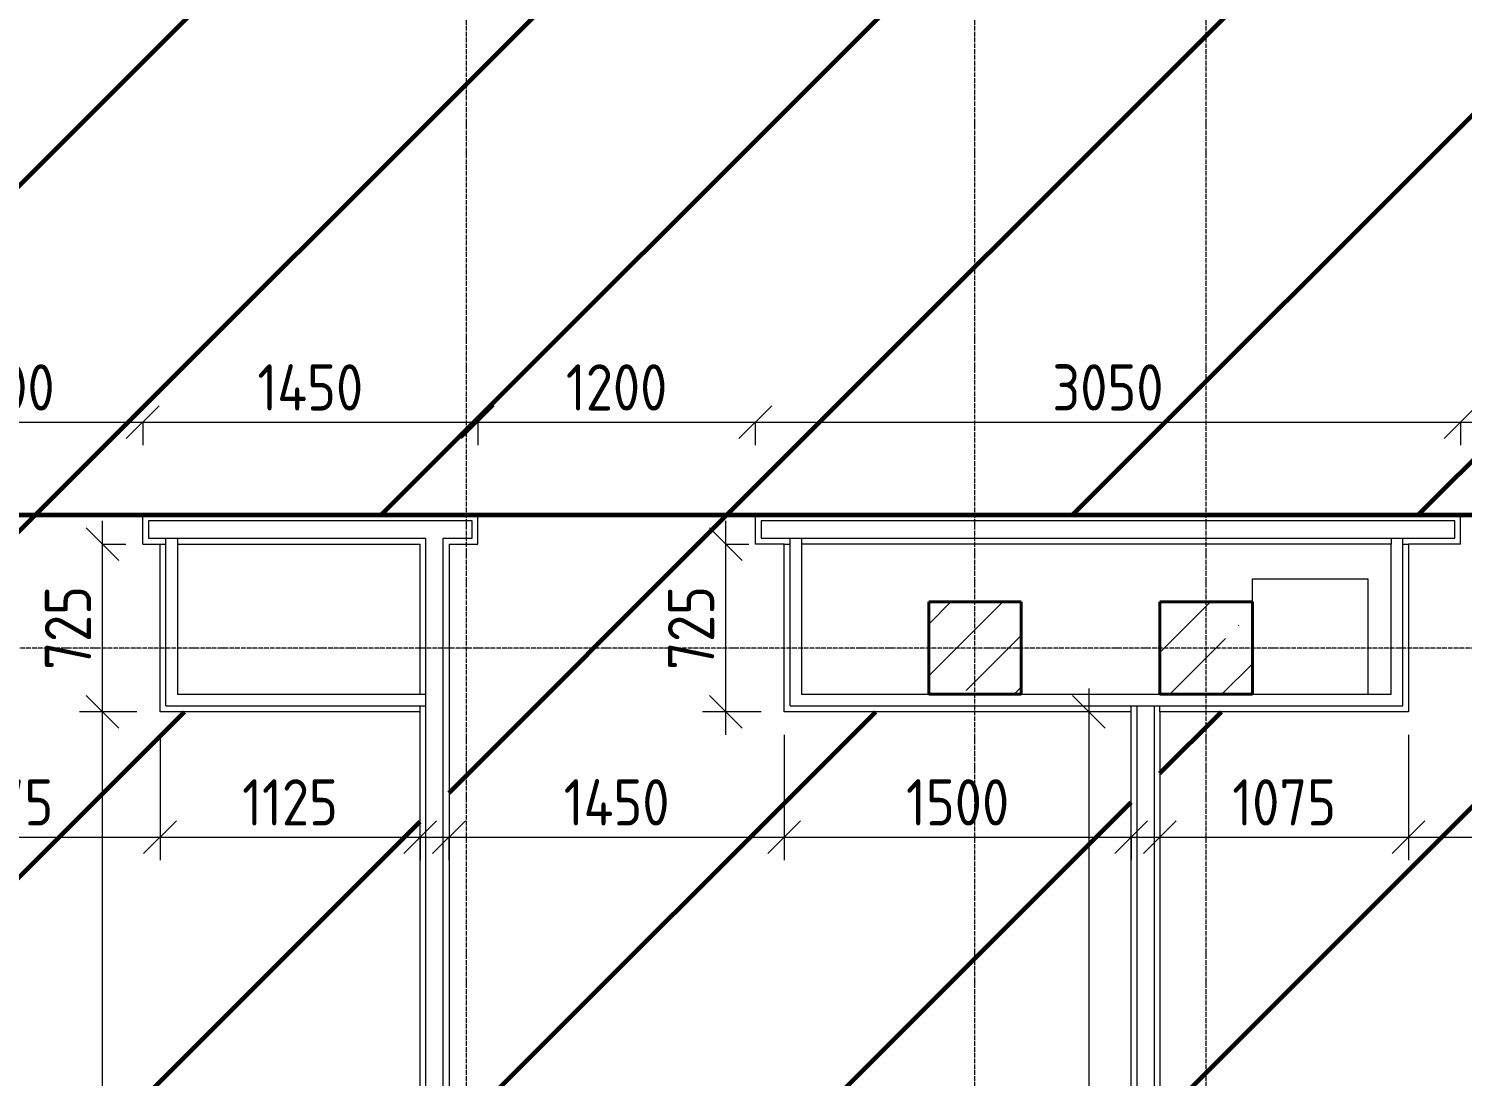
# Model space of a CAD drawing. Header units: millimetres. Extents: x -56773 to 323062, y -262288 to 76460.
# Drawn here: x 11991 to 18192, y -51712 to -47180 of the extents above; entities that cross this region are included whole.
import ezdxf

# ---------------------------------------------------------------- set-up
doc = ezdxf.new("R2010")
doc.units = ezdxf.units.MM
doc.linetypes.add('ADSK_Линия сетки', pattern=[25, 20, -2.5, 0, -2.5])
for name, color, linetype, lineweight in [('1.1)Стяжка керамзит  2 этаж', 5, 'Continuous', 60), ('Несущие колонны', 7, 'Continuous', 18), ('Оси', 7, 'Continuous', 9), ('Перекрытие', 7, 'Continuous', 18), ('Размеры', 7, 'Continuous', 9), ('Стены несущие', 7, 'Continuous', 30), ('Стены отделка', 7, 'Continuous', 30), ('Стены штриховка', 7, 'Continuous', 9)]:
    doc.layers.add(name, color=color, linetype=linetype, lineweight=lineweight)
doc.styles.add('GOST Common_3', font='', dxfattribs={"width": 0.9, "height": 200})
doc.styles.get('GOST Common_3').set_extended_font_data('GOST Common')
doc.dimstyles.new('ADSK_Основной_2_0_2', dxfattribs={"dimscale": 304.8, "dimtxt": 201.142999, "dimasz": 0.463911, "dimexe": 0.328084, "dimexo": 0.328084, "dimgap": 0.164042, "dimtad": 1, "dimdec": 3, "dimrnd": 0.001, "dimdsep": 46, "dimtxsty": 'GOST Common_3', "dimblk1": 'OBLIQUE', "dimblk2": 'OBLIQUE', "dimsah": 1, "dimcen": 0.09, "dimdle": 0.328084, "dimazin": 2, "dimtfac": 1, "dimtdec": 4, "dimtix": 1, "dimtmove": 0, "dimatfit": 3, "dimfxl": 1, "dimtvp": 1, "dimtolj": 1, "dimtzin": 0, "dimlwd": 20, "dimlwe": 20, "dimarcsym": 2})
pattern_1 = [(45, (1283.93, -48864.63), (-224.5064, 224.5064), []), (45, (1508.44, -48864.63), (-224.5064, 224.5064), [396.875, -79.375, 3.353, -76.022])]

# ---------------------------------------------------------------- blocks, each defined once
blk = doc.blocks.new('ADSK_КолоннаЖБ_Прямоугольная - 400x400 мм-1807143-Кладочный план 1-го этажа')
at = {"layer": 'Несущие колонны', "lineweight": 40}
for p, q in [((-200, 200), (200, 200)), ((-200, -200), (-200, 200)), ((200, 200), (200, -200)), ((200, -200), (-200, -200))]:
    blk.add_line(p, q, dxfattribs=at)
blk = doc.blocks.new('_Oblique')
at = {"color": 0, "linetype": 'ByBlock', "lineweight": -2}
blk.add_line((-0.5, -0.5), (0.5, 0.5), dxfattribs=at)
blk = doc.blocks.new('*D3967')
at = {"layer": 'Defpoints', "color": 0, "transparency": 16777216}
for p in [(11283.9, -48781.9), (12483.9, -48781.9), (12483.9, -48881.9)]:
    blk.add_point(p, dxfattribs=at)
at = {"layer": 'Размеры', "color": 0, "lineweight": 20, "transparency": 16777216}
for p, q in [((11183.9, -48881.9), (12583.9, -48881.9)), ((11283.9, -48881.9), (11283.9, -48981.9)), ((12483.9, -48881.9), (12483.9, -48981.9))]:
    blk.add_line(p, q, dxfattribs=at)
at = {"layer": 'Размеры', "color": 0, "lineweight": 20, "transparency": 16777216, "xscale": 141.4, "yscale": 141.4, "zscale": 141.4, "rotation": 180}
blk.add_blockref('_Oblique', (11283.9, -48881.9), dxfattribs=at)
at = {"layer": 'Размеры', "color": 0, "lineweight": 20, "transparency": 16777216, "xscale": 141.4, "yscale": 141.4, "zscale": 141.4}
blk.add_blockref('_Oblique', (12483.9, -48881.9), dxfattribs=at)
at = {"layer": 'Размеры', "color": 0, "lineweight": 9, "transparency": 16777216, "insert": (11883.9, -48731.9), "char_height": 200, "width": 560.473, "attachment_point": 5, "style": 'GOST Common_3'}
blk.add_mtext('\\A1;1200', dxfattribs=at)
blk = doc.blocks.new('*D3968')
at = {"layer": 'Defpoints', "color": 0, "transparency": 16777216}
for p in [(12483.9, -48781.9), (13933.9, -48781.9), (13933.9, -48881.9)]:
    blk.add_point(p, dxfattribs=at)
at = {"layer": 'Размеры', "color": 0, "lineweight": 20, "transparency": 16777216}
for p, q in [((12383.9, -48881.9), (14033.9, -48881.9)), ((12483.9, -48881.9), (12483.9, -48981.9)), ((13933.9, -48881.9), (13933.9, -48981.9))]:
    blk.add_line(p, q, dxfattribs=at)
at = {"layer": 'Размеры', "color": 0, "lineweight": 20, "transparency": 16777216, "xscale": 141.4, "yscale": 141.4, "zscale": 141.4, "rotation": 180}
blk.add_blockref('_Oblique', (12483.9, -48881.9), dxfattribs=at)
at = {"layer": 'Размеры', "color": 0, "lineweight": 20, "transparency": 16777216, "xscale": 141.4, "yscale": 141.4, "zscale": 141.4}
blk.add_blockref('_Oblique', (13933.9, -48881.9), dxfattribs=at)
at = {"layer": 'Размеры', "color": 0, "lineweight": 9, "transparency": 16777216, "insert": (13208.9, -48731.9), "char_height": 200, "width": 580.928, "attachment_point": 5, "style": 'GOST Common_3'}
blk.add_mtext('\\A1;1450', dxfattribs=at)
blk = doc.blocks.new('*D3969')
at = {"layer": 'Defpoints', "color": 0, "transparency": 16777216}
for p in [(13933.9, -48781.9), (15133.9, -48781.9), (15133.9, -48881.9)]:
    blk.add_point(p, dxfattribs=at)
at = {"layer": 'Размеры', "color": 0, "lineweight": 20, "transparency": 16777216}
for p, q in [((13833.9, -48881.9), (15233.9, -48881.9)), ((13933.9, -48881.9), (13933.9, -48981.9)), ((15133.9, -48881.9), (15133.9, -48981.9))]:
    blk.add_line(p, q, dxfattribs=at)
at = {"layer": 'Размеры', "color": 0, "lineweight": 20, "transparency": 16777216, "xscale": 141.4, "yscale": 141.4, "zscale": 141.4, "rotation": 180}
blk.add_blockref('_Oblique', (13933.9, -48881.9), dxfattribs=at)
at = {"layer": 'Размеры', "color": 0, "lineweight": 20, "transparency": 16777216, "xscale": 141.4, "yscale": 141.4, "zscale": 141.4}
blk.add_blockref('_Oblique', (15133.9, -48881.9), dxfattribs=at)
at = {"layer": 'Размеры', "color": 0, "lineweight": 9, "transparency": 16777216, "insert": (14533.9, -48731.9), "char_height": 200, "width": 560.473, "attachment_point": 5, "style": 'GOST Common_3'}
blk.add_mtext('\\A1;1200', dxfattribs=at)
blk = doc.blocks.new('*D3970')
at = {"layer": 'Defpoints', "color": 0, "transparency": 16777216}
for p in [(15133.9, -48781.9), (18183.9, -48781.9), (18183.9, -48881.9)]:
    blk.add_point(p, dxfattribs=at)
at = {"layer": 'Размеры', "color": 0, "lineweight": 20, "transparency": 16777216}
for p, q in [((15033.9, -48881.9), (18283.9, -48881.9)), ((15133.9, -48881.9), (15133.9, -48981.9)), ((18183.9, -48881.9), (18183.9, -48981.9))]:
    blk.add_line(p, q, dxfattribs=at)
at = {"layer": 'Размеры', "color": 0, "lineweight": 20, "transparency": 16777216, "xscale": 141.4, "yscale": 141.4, "zscale": 141.4, "rotation": 180}
blk.add_blockref('_Oblique', (15133.9, -48881.9), dxfattribs=at)
at = {"layer": 'Размеры', "color": 0, "lineweight": 20, "transparency": 16777216, "xscale": 141.4, "yscale": 141.4, "zscale": 141.4}
blk.add_blockref('_Oblique', (18183.9, -48881.9), dxfattribs=at)
at = {"layer": 'Размеры', "color": 0, "lineweight": 9, "transparency": 16777216, "insert": (16658.9, -48731.9), "char_height": 200, "width": 605.475, "attachment_point": 5, "style": 'GOST Common_3'}
blk.add_mtext('\\A1;3050', dxfattribs=at)
blk = doc.blocks.new('*D3971')
at = {"layer": 'Defpoints', "color": 0, "transparency": 16777216}
for p in [(18183.9, -48781.9), (19183.9, -48781.9), (19183.9, -48881.9)]:
    blk.add_point(p, dxfattribs=at)
at = {"layer": 'Размеры', "color": 0, "lineweight": 20, "transparency": 16777216}
for p, q in [((18083.9, -48881.9), (19283.9, -48881.9)), ((18183.9, -48881.9), (18183.9, -48981.9)), ((19183.9, -48881.9), (19183.9, -48981.9))]:
    blk.add_line(p, q, dxfattribs=at)
at = {"layer": 'Размеры', "color": 0, "lineweight": 20, "transparency": 16777216, "xscale": 141.4, "yscale": 141.4, "zscale": 141.4, "rotation": 180}
blk.add_blockref('_Oblique', (18183.9, -48881.9), dxfattribs=at)
at = {"layer": 'Размеры', "color": 0, "lineweight": 20, "transparency": 16777216, "xscale": 141.4, "yscale": 141.4, "zscale": 141.4}
blk.add_blockref('_Oblique', (19183.9, -48881.9), dxfattribs=at)
at = {"layer": 'Размеры', "color": 0, "lineweight": 9, "transparency": 16777216, "insert": (18683.9, -48731.9), "char_height": 200, "width": 560.473, "attachment_point": 5, "style": 'GOST Common_3'}
blk.add_mtext('\\A1;1000', dxfattribs=at)
blk = doc.blocks.new('*D4005')
at = {"layer": 'Defpoints', "color": 0, "transparency": 16777216}
for p in [(11183.9, -50134.7), (12558.9, -50134.7), (12558.9, -50677)]:
    blk.add_point(p, dxfattribs=at)
at = {"layer": 'Размеры', "color": 0, "lineweight": 20, "transparency": 16777216}
for p, q in [((11183.9, -50234.7), (11183.9, -50777)), ((12558.9, -50234.7), (12558.9, -50777)), ((11083.9, -50677), (12658.9, -50677))]:
    blk.add_line(p, q, dxfattribs=at)
at = {"layer": 'Размеры', "color": 0, "lineweight": 20, "transparency": 16777216, "xscale": 141.4, "yscale": 141.4, "zscale": 141.4, "rotation": 180}
blk.add_blockref('_Oblique', (11183.9, -50677), dxfattribs=at)
at = {"layer": 'Размеры', "color": 0, "lineweight": 20, "transparency": 16777216, "xscale": 141.4, "yscale": 141.4, "zscale": 141.4}
blk.add_blockref('_Oblique', (12558.9, -50677), dxfattribs=at)
at = {"layer": 'Размеры', "color": 0, "lineweight": 9, "transparency": 16777216, "insert": (11871.4, -50527), "char_height": 200, "width": 560.473, "attachment_point": 5, "style": 'GOST Common_3'}
blk.add_mtext('\\A1;1375', dxfattribs=at)
blk = doc.blocks.new('*D4006')
at = {"layer": 'Defpoints', "color": 0, "transparency": 16777216}
for p in [(12558.9, -50134.7), (13683.9, -50577.1), (13683.9, -50677)]:
    blk.add_point(p, dxfattribs=at)
at = {"layer": 'Размеры', "color": 0, "lineweight": 20, "transparency": 16777216}
for p, q in [((12558.9, -50234.7), (12558.9, -50777)), ((12458.9, -50677), (13783.9, -50677)), ((13683.9, -50677.1), (13683.9, -50777))]:
    blk.add_line(p, q, dxfattribs=at)
at = {"layer": 'Размеры', "color": 0, "lineweight": 20, "transparency": 16777216, "xscale": 141.4, "yscale": 141.4, "zscale": 141.4, "rotation": 180}
blk.add_blockref('_Oblique', (12558.9, -50677), dxfattribs=at)
at = {"layer": 'Размеры', "color": 0, "lineweight": 20, "transparency": 16777216, "xscale": 141.4, "yscale": 141.4, "zscale": 141.4}
blk.add_blockref('_Oblique', (13683.9, -50677), dxfattribs=at)
at = {"layer": 'Размеры', "color": 0, "lineweight": 9, "transparency": 16777216, "insert": (13121.4, -50527), "char_height": 200, "width": 515.472, "attachment_point": 5, "style": 'GOST Common_3'}
blk.add_mtext('\\A1;1125', dxfattribs=at)
blk = doc.blocks.new('*D4012')
at = {"layer": 'Defpoints', "color": 0, "transparency": 16777216}
for p in [(12310.7, -50134.7), (12558.9, -50134.7), (13433.9, -54759.7)]:
    blk.add_point(p, dxfattribs=at)
at = {"layer": 'Размеры', "color": 0, "lineweight": 20, "transparency": 16777216}
for p, q in [((12310.7, -54859.7), (12310.7, -50034.7)), ((12458.9, -50134.7), (12210.7, -50134.7)), ((13333.9, -54759.7), (12210.7, -54759.7))]:
    blk.add_line(p, q, dxfattribs=at)
at = {"layer": 'Размеры', "color": 0, "lineweight": 20, "transparency": 16777216, "xscale": 141.4, "yscale": 141.4, "zscale": 141.4}
for p, rotation in [((12310.7, -50134.7), 90), ((12310.7, -54759.7), 270)]:
    blk.add_blockref('_Oblique', p, dxfattribs=dict(at, rotation=rotation))
at = {"layer": 'Размеры', "color": 0, "lineweight": 9, "transparency": 16777216, "insert": (12160.7, -52447.2), "char_height": 200, "width": 625.93, "attachment_point": 5, "rotation": 90, "style": 'GOST Common_3'}
blk.add_mtext('\\A1;4625', dxfattribs=at)
blk = doc.blocks.new('*D4013')
at = {"layer": 'Defpoints', "color": 0, "transparency": 16777216}
for p in [(12210.7, -49409.7), (12310.7, -49409.7), (12558.9, -50134.7)]:
    blk.add_point(p, dxfattribs=at)
at = {"layer": 'Размеры', "color": 0, "lineweight": 20, "transparency": 16777216}
for p, q in [((12310.7, -50234.7), (12310.7, -49309.7)), ((12310.7, -49409.7), (12410.7, -49409.7)), ((12458.9, -50134.7), (12210.7, -50134.7))]:
    blk.add_line(p, q, dxfattribs=at)
at = {"layer": 'Размеры', "color": 0, "lineweight": 20, "transparency": 16777216, "xscale": 141.4, "yscale": 141.4, "zscale": 141.4}
for p, rotation in [((12310.7, -49409.7), 90), ((12310.7, -50134.7), 270)]:
    blk.add_blockref('_Oblique', p, dxfattribs=dict(at, rotation=rotation))
at = {"layer": 'Размеры', "color": 0, "lineweight": 9, "transparency": 16777216, "insert": (12160.7, -49772.2), "char_height": 200, "width": 454.106, "attachment_point": 5, "rotation": 90, "style": 'GOST Common_3'}
blk.add_mtext('\\A1;725', dxfattribs=at)
blk = doc.blocks.new('*D4022')
at = {"layer": 'Defpoints', "color": 0, "transparency": 16777216}
for p in [(16675.9, -50134.7), (16576, -54759.7), (16675.9, -54759.7)]:
    blk.add_point(p, dxfattribs=at)
at = {"layer": 'Размеры', "color": 0, "lineweight": 20, "transparency": 16777216}
for p, q in [((16576, -50034.7), (16576, -54859.7)), ((16575.9, -50134.7), (16476, -50134.7)), ((16575.9, -54759.7), (16476, -54759.7))]:
    blk.add_line(p, q, dxfattribs=at)
at = {"layer": 'Размеры', "color": 0, "lineweight": 20, "transparency": 16777216, "xscale": 141.4, "yscale": 141.4, "zscale": 141.4}
for p, rotation in [((16576, -50134.7), 90), ((16576, -54759.7), 270)]:
    blk.add_blockref('_Oblique', p, dxfattribs=dict(at, rotation=rotation))
at = {"layer": 'Размеры', "color": 0, "lineweight": 9, "transparency": 16777216, "insert": (16426, -52447.2), "char_height": 200, "width": 625.93, "attachment_point": 5, "rotation": 90, "style": 'GOST Common_3'}
blk.add_mtext('\\A1;4625', dxfattribs=at)
blk = doc.blocks.new('*D4023')
at = {"layer": 'Defpoints', "color": 0, "transparency": 16777216}
for p in [(14906, -49409.7), (15006, -49409.7), (15258.9, -50134.7)]:
    blk.add_point(p, dxfattribs=at)
at = {"layer": 'Размеры', "color": 0, "lineweight": 20, "transparency": 16777216}
for p, q in [((15006, -50234.7), (15006, -49309.7)), ((15006, -49409.7), (15106, -49409.7)), ((15158.9, -50134.7), (14906, -50134.7))]:
    blk.add_line(p, q, dxfattribs=at)
at = {"layer": 'Размеры', "color": 0, "lineweight": 20, "transparency": 16777216, "xscale": 141.4, "yscale": 141.4, "zscale": 141.4}
for p, rotation in [((15006, -49409.7), 90), ((15006, -50134.7), 270)]:
    blk.add_blockref('_Oblique', p, dxfattribs=dict(at, rotation=rotation))
at = {"layer": 'Размеры', "color": 0, "lineweight": 9, "transparency": 16777216, "insert": (14856, -49772.2), "char_height": 200, "width": 454.106, "attachment_point": 5, "rotation": 90, "style": 'GOST Common_3'}
blk.add_mtext('\\A1;725', dxfattribs=at)
blk = doc.blocks.new('*D4024')
at = {"layer": 'Defpoints', "color": 0, "transparency": 16777216}
for p in [(15258.9, -50134.7), (13808.9, -50577.1), (15258.9, -50677)]:
    blk.add_point(p, dxfattribs=at)
at = {"layer": 'Размеры', "color": 0, "lineweight": 20, "transparency": 16777216}
for p, q in [((15258.9, -50234.7), (15258.9, -50777)), ((13708.9, -50677), (15358.9, -50677)), ((13808.9, -50677.1), (13808.9, -50777))]:
    blk.add_line(p, q, dxfattribs=at)
at = {"layer": 'Размеры', "color": 0, "lineweight": 20, "transparency": 16777216, "xscale": 141.4, "yscale": 141.4, "zscale": 141.4, "rotation": 180}
blk.add_blockref('_Oblique', (13808.9, -50677), dxfattribs=at)
at = {"layer": 'Размеры', "color": 0, "lineweight": 20, "transparency": 16777216, "xscale": 141.4, "yscale": 141.4, "zscale": 141.4}
blk.add_blockref('_Oblique', (15258.9, -50677), dxfattribs=at)
at = {"layer": 'Размеры', "color": 0, "lineweight": 9, "transparency": 16777216, "insert": (14533.9, -50527), "char_height": 200, "width": 580.928, "attachment_point": 5, "style": 'GOST Common_3'}
blk.add_mtext('\\A1;1450', dxfattribs=at)
blk = doc.blocks.new('*D4025')
at = {"layer": 'Defpoints', "color": 0, "transparency": 16777216}
for p in [(15258.9, -50134.7), (16758.9, -50577.1), (16758.9, -50677)]:
    blk.add_point(p, dxfattribs=at)
at = {"layer": 'Размеры', "color": 0, "lineweight": 20, "transparency": 16777216}
for p, q in [((15258.9, -50234.7), (15258.9, -50777)), ((15158.9, -50677), (16858.9, -50677)), ((16758.9, -50677.1), (16758.9, -50777))]:
    blk.add_line(p, q, dxfattribs=at)
at = {"layer": 'Размеры', "color": 0, "lineweight": 20, "transparency": 16777216, "xscale": 141.4, "yscale": 141.4, "zscale": 141.4, "rotation": 180}
blk.add_blockref('_Oblique', (15258.9, -50677), dxfattribs=at)
at = {"layer": 'Размеры', "color": 0, "lineweight": 20, "transparency": 16777216, "xscale": 141.4, "yscale": 141.4, "zscale": 141.4}
blk.add_blockref('_Oblique', (16758.9, -50677), dxfattribs=at)
at = {"layer": 'Размеры', "color": 0, "lineweight": 9, "transparency": 16777216, "insert": (16008.9, -50527), "char_height": 200, "width": 560.473, "attachment_point": 5, "style": 'GOST Common_3'}
blk.add_mtext('\\A1;1500', dxfattribs=at)
blk = doc.blocks.new('*D4026')
at = {"layer": 'Defpoints', "color": 0, "transparency": 16777216}
for p in [(17958.9, -50134.7), (16883.9, -50577.1), (17958.9, -50677)]:
    blk.add_point(p, dxfattribs=at)
at = {"layer": 'Размеры', "color": 0, "lineweight": 20, "transparency": 16777216}
for p, q in [((17958.9, -50234.7), (17958.9, -50777)), ((16783.9, -50677), (18058.9, -50677)), ((16883.9, -50677.1), (16883.9, -50777))]:
    blk.add_line(p, q, dxfattribs=at)
at = {"layer": 'Размеры', "color": 0, "lineweight": 20, "transparency": 16777216, "xscale": 141.4, "yscale": 141.4, "zscale": 141.4, "rotation": 180}
blk.add_blockref('_Oblique', (16883.9, -50677), dxfattribs=at)
at = {"layer": 'Размеры', "color": 0, "lineweight": 20, "transparency": 16777216, "xscale": 141.4, "yscale": 141.4, "zscale": 141.4}
blk.add_blockref('_Oblique', (17958.9, -50677), dxfattribs=at)
at = {"layer": 'Размеры', "color": 0, "lineweight": 9, "transparency": 16777216, "insert": (17421.4, -50527), "char_height": 200, "width": 560.473, "attachment_point": 5, "style": 'GOST Common_3'}
blk.add_mtext('\\A1;1075', dxfattribs=at)
blk = doc.blocks.new('*D4027')
at = {"layer": 'Defpoints', "color": 0, "transparency": 16777216}
for p in [(17958.9, -50134.7), (19408.9, -50134.7), (19408.9, -50677)]:
    blk.add_point(p, dxfattribs=at)
at = {"layer": 'Размеры', "color": 0, "lineweight": 20, "transparency": 16777216}
for p, q in [((17958.9, -50234.7), (17958.9, -50777)), ((19408.9, -50234.7), (19408.9, -50777)), ((17858.9, -50677), (19508.9, -50677))]:
    blk.add_line(p, q, dxfattribs=at)
at = {"layer": 'Размеры', "color": 0, "lineweight": 20, "transparency": 16777216, "xscale": 141.4, "yscale": 141.4, "zscale": 141.4, "rotation": 180}
blk.add_blockref('_Oblique', (17958.9, -50677), dxfattribs=at)
at = {"layer": 'Размеры', "color": 0, "lineweight": 20, "transparency": 16777216, "xscale": 141.4, "yscale": 141.4, "zscale": 141.4}
blk.add_blockref('_Oblique', (19408.9, -50677), dxfattribs=at)
at = {"layer": 'Размеры', "color": 0, "lineweight": 9, "transparency": 16777216, "insert": (18683.9, -50527), "char_height": 200, "width": 580.928, "attachment_point": 5, "style": 'GOST Common_3'}
blk.add_mtext('\\A1;1450', dxfattribs=at)

msp = doc.modelspace()

# ---------------------------------------------------------------- hatches: boundary and pattern name
at = {"layer": '1.1)Стяжка керамзит  2 этаж', "transparency": 33554687}
h = msp.add_hatch(dxfattribs=at)
h.set_pattern_fill('ANSI31', color=5, scale=333)
h.paths.add_polyline_path([(51691.5932, -46259.6624), (50633.9343, -46259.6624), (50608.9343, -46259.6624), (50608.9343, -46034.6624), (47083.9343, -46034.6624), (47083.9343, -46259.6624), (42433.9343, -46259.6624), (42433.9343, -46134.6624), (43008.9343, -46134.6624), (43008.9343, -46034.6624), (41308.9343, -46034.6624), (41308.9343, -46134.6624), (41533.9343, -46134.6624), (41533.9343, -46259.6624), (38208.9343, -46259.6624), (38208.9343, -46034.6624), (29283.9343, -46034.6624), (29283.9343, -46634.6624), (29158.9343, -46634.6624), (29158.9343, -46034.6624), (-2491.0657, -46034.6624), (-2491.0657, -49284.6624), (29158.9343, -49284.6624), (29158.9343, -48684.6624), (29283.9343, -48684.6624), (29283.9343, -49284.6624), (51691.5932, -49284.6624)])
h = msp.add_hatch(dxfattribs=at)
h.set_pattern_fill('ANSI31', color=5, scale=333)
h.paths.add_polyline_path([(13683.9343, -50134.6624), (12558.9343, -50134.6624), (12558.9343, -49409.6624), (12483.9343, -49409.6624), (12483.9343, -49284.6624), (11283.9343, -49284.6624), (11283.9343, -49409.6624), (11183.9343, -49409.6624), (11183.9343, -50134.6624), (10008.9343, -50134.6624), (10008.9343, -55659.6624), (10283.9343, -55659.6624), (10283.9343, -55809.6624), (10883.9343, -55809.6624), (12483.9343, -55809.6624), (13433.9343, -55809.6624), (13433.9343, -54759.6624), (13683.9343, -54759.6624)])
h = msp.add_hatch(dxfattribs=at)
h.set_pattern_fill('ANSI31', color=5, scale=333)
h.paths.add_polyline_path([(16758.9343, -50134.6624), (15258.9343, -50134.6624), (15258.9343, -49409.6624), (15133.9343, -49409.6624), (15133.9343, -49284.6624), (13933.9343, -49284.6624), (13933.9343, -49409.6624), (13808.9343, -49409.6624), (13808.9343, -54759.6624), (16758.9343, -54759.6624)])
h = msp.add_hatch(dxfattribs=at)
h.set_pattern_fill('ANSI31', color=5, scale=333)
h.paths.add_polyline_path([(19833.9343, -50134.6624), (19408.9343, -50134.6624), (19408.9343, -49409.6624), (19183.9343, -49409.6624), (19183.9343, -49284.6624), (18183.9343, -49284.6624), (18183.9343, -49409.6624), (17958.9343, -49409.6624), (17958.9343, -50134.6624), (16883.9343, -50134.6624), (16883.9343, -55659.6624), (17283.9343, -55659.6624), (17283.9343, -55809.6624), (17883.9343, -55809.6624), (19483.9343, -55809.6624), (19833.9343, -55809.6624)])
at = {"layer": 'Несущие колонны', "lineweight": 9}
h = msp.add_hatch(dxfattribs=at)
h.set_pattern_fill('FP_3', color=256, style=0, pattern_type=2)
h.set_pattern_definition(pattern_1)
h.paths.add_polyline_path([(15883.9343, -50059.6624), (16283.9343, -50059.6624), (16283.9343, -49659.6624), (15883.9343, -49659.6624)])
h = msp.add_hatch(dxfattribs=at)
h.set_pattern_fill('FP_3', color=256, style=0, pattern_type=2)
h.set_pattern_definition(pattern_1)
h.paths.add_polyline_path([(16883.9343, -50059.6624), (17283.9343, -50059.6624), (17283.9343, -49659.6624), (16883.9343, -49659.6624)])

# ---------------------------------------------------------------- linework, layer by layer
at = {"layer": '1.1)Стяжка керамзит  2 этаж'}
msp.add_lwpolyline([(51691.5932, -49284.6624), (-2491.0657, -49284.6624), (-2491.0657, -46034.6624), (51691.5932, -46034.6624)], close=True, dxfattribs=at)
at = {"layer": 'Несущие колонны', "lineweight": 9}
for p, q in [((16283.9343, -49659.6624), (15883.9343, -49659.6624)), ((15883.9343, -50059.6624), (15883.9343, -49659.6624)), ((16283.9343, -49659.6624), (16283.9343, -50059.6624)), ((17283.9343, -49659.6624), (16883.9343, -49659.6624)), ((16883.9343, -50059.6624), (16883.9343, -49659.6624)), ((17283.9343, -49659.6624), (17283.9343, -50059.6624)), ((16283.9343, -50059.6624), (15883.9343, -50059.6624)), ((17283.9343, -50059.6624), (16883.9343, -50059.6624))]:
    msp.add_line(p, q, dxfattribs=at)
at = {"layer": 'Оси', "linetype": 'ADSK_Линия сетки', "lineweight": 5}
for p, q in [((13883.9343, -59838.5137), (13883.9343, -38837.1863)), ((16083.9343, -59838.5137), (16083.9343, -38837.1863)), ((17083.9343, -59838.5137), (17083.9343, -38837.1863)), ((63681.4538, -49859.6624), (-23956.1623, -49859.6624))]:
    msp.add_line(p, q, dxfattribs=at)
at = {"layer": 'Перекрытие'}
for p, q in [((17283.9343, -49659.6624), (17283.9343, -49559.6624)), ((17283.9343, -49559.6624), (17783.9343, -49559.6624)), ((17783.9343, -49559.6624), (17783.9343, -50059.6624))]:
    msp.add_line(p, q, dxfattribs=at)
at = {"layer": 'Стены несущие', "lineweight": 9}
for p, q in [((13933.9343, -49284.6624), (12483.9343, -49284.6624)), ((12483.9343, -49409.6624), (12483.9343, -49284.6624)), ((13933.9343, -49409.6624), (13933.9343, -49284.6624)), ((18183.9343, -49284.6624), (15133.9343, -49284.6624)), ((15133.9343, -49409.6624), (15133.9343, -49284.6624)), ((18183.9343, -49409.6624), (18183.9343, -49284.6624)), ((12483.9343, -49409.6624), (12558.9343, -49409.6624)), ((12633.9343, -49409.6624), (13683.9343, -49409.6624)), ((12633.9343, -49409.6624), (12633.9343, -50059.6624)), ((13683.9343, -50059.6624), (13683.9343, -49409.6624)), ((13808.9343, -49409.6624), (13808.9343, -54759.6624)), ((13808.9343, -49409.6624), (13933.9343, -49409.6624)), ((15258.9343, -49409.6624), (15133.9343, -49409.6624)), ((17883.9343, -49409.6624), (15333.9343, -49409.6624)), ((15333.9343, -49409.6624), (15333.9343, -50059.6624)), ((17883.9343, -50059.6624), (17883.9343, -49409.6624)), ((18183.9343, -49409.6624), (17958.9343, -49409.6624)), ((12633.9343, -50059.6624), (13683.9343, -50059.6624)), ((15333.9343, -50059.6624), (17883.9343, -50059.6624)), ((13683.9343, -54759.6624), (13683.9343, -50134.6624)), ((16758.9343, -54759.6624), (16758.9343, -50134.6624)), ((16883.9343, -50134.6624), (16883.9343, -56059.6624))]:
    msp.add_line(p, q, dxfattribs=at)
at = {"layer": 'Стены отделка', "lineweight": 18}
for p, q in [((12558.9343, -50134.6624), (12558.9343, -49409.6624)), ((15258.9343, -50134.6624), (15258.9343, -49409.6624)), ((17958.9343, -49409.6624), (17958.9343, -50134.6624)), ((13683.9343, -50134.6624), (12558.9343, -50134.6624)), ((16758.9343, -50134.6624), (15258.9343, -50134.6624)), ((17958.9343, -50134.6624), (16883.9343, -50134.6624))]:
    msp.add_line(p, q, dxfattribs=at)
at = {"layer": 'Стены штриховка', "lineweight": 9}
for p, q in [((13908.9343, -49309.6624), (12508.9343, -49309.6624)), ((12508.9343, -49309.6624), (12508.9343, -49384.6624)), ((13908.9343, -49384.6624), (13908.9343, -49309.6624)), ((18158.9343, -49309.6624), (15158.9343, -49309.6624)), ((15158.9343, -49309.6624), (15158.9343, -49384.6624)), ((18158.9343, -49384.6624), (18158.9343, -49309.6624)), ((12508.9343, -49384.6624), (13708.9343, -49384.6624)), ((12558.9343, -49409.6624), (12583.9343, -49409.6624)), ((12583.9343, -50109.6624), (12583.9343, -49384.6624)), ((12633.9343, -49384.6624), (12633.9343, -49409.6624)), ((13708.9343, -54759.6624), (13708.9343, -49384.6624)), ((13783.9343, -54759.6624), (13783.9343, -49384.6624)), ((13783.9343, -49384.6624), (13908.9343, -49384.6624)), ((15158.9343, -49384.6624), (18158.9343, -49384.6624)), ((15258.9343, -49409.6624), (15283.9343, -49409.6624)), ((15283.9343, -50109.6624), (15283.9343, -49384.6624)), ((15333.9343, -49384.6624), (15333.9343, -49409.6624)), ((17883.9343, -49384.6624), (17883.9343, -49409.6624)), ((17933.9343, -50109.6624), (17933.9343, -49384.6624)), ((17933.9343, -49409.6624), (17958.9343, -49409.6624)), ((13683.9343, -50059.6624), (13708.9343, -50059.6624)), ((12583.9343, -50109.6624), (13708.9343, -50109.6624)), ((13683.9343, -50134.6624), (13683.9343, -50109.6624)), ((15283.9343, -50109.6624), (17933.9343, -50109.6624)), ((16758.9343, -50134.6624), (16758.9343, -50109.6624)), ((16783.9343, -50109.6624), (16783.9343, -54784.6624)), ((16858.9343, -50109.6624), (16858.9343, -55809.6624)), ((16883.9343, -50134.6624), (16883.9343, -50109.6624))]:
    msp.add_line(p, q, dxfattribs=at)

# ---------------------------------------------------------------- block references
at = {"layer": 'Несущие колонны', "lineweight": 40, "rotation": 89.9999999999999}
for p in [(16083.9343, -49859.6624), (17083.9343, -49859.6624)]:
    msp.add_blockref('ADSK_КолоннаЖБ_Прямоугольная - 400x400 мм-1807143-Кладочный план 1-го этажа', p, dxfattribs=at)

# ---------------------------------------------------------------- dimensions: what is measured, and where the dimension line sits
at = {"layer": 'Размеры', "lineweight": 9}
for base, p1, p2, override, picture, middle in [((12483.9343, -48881.9029), (11283.9343, -48781.918), (12483.9343, -48781.918), {"dimpost": '<>', "dimfxl": 1200}, '*D3967', (11883.9343, -48731.9029)), ((13933.9343, -48881.9029), (12483.9343, -48781.918), (13933.9343, -48781.918), {"dimpost": '<>', "dimfxl": 1450}, '*D3968', (13208.9343, -48731.9029)), ((15133.9343, -48881.9029), (13933.9343, -48781.918), (15133.9343, -48781.918), {"dimpost": '<>', "dimfxl": 1200}, '*D3969', (14533.9343, -48731.9029)), ((18183.9343, -48881.9029), (15133.9343, -48781.918), (18183.9343, -48781.918), {"dimpost": '<>', "dimfxl": 3050}, '*D3970', (16658.9343, -48731.9029)), ((19183.9343, -48881.9029), (18183.9343, -48781.918), (19183.9343, -48781.918), {"dimpost": '<>', "dimfxl": 1000}, '*D3971', (18683.9343, -48731.9029)), ((12558.9343, -50677.0494), (11183.9343, -50134.6624), (12558.9343, -50134.6624), {"dimpost": '<>', "dimfxl": 1375}, '*D4005', (11871.4343, -50527.0494)), ((13683.9343, -50677.0494), (12558.9343, -50134.6624), (13683.9343, -50577.0645), {"dimpost": '<>', "dimfxl": 1208.860887}, '*D4006', (13121.4343, -50527.0494)), ((15258.9343, -50677.0494), (13808.9343, -50577.0645), (15258.9343, -50134.6624), {"dimpost": '<>', "dimfxl": 1515.988009}, '*D4024', (14533.9343, -50527.0494)), ((16758.9343, -50677.0494), (15258.9343, -50134.6624), (16758.9343, -50577.0645), {"dimpost": '<>', "dimfxl": 1563.879677}, '*D4025', (16008.9343, -50527.0494)), ((17958.9343, -50677.0494), (16883.9343, -50577.0645), (17958.9343, -50134.6624), {"dimpost": '<>', "dimfxl": 1162.473502}, '*D4026', (17421.4343, -50527.0494)), ((19408.9343, -50677.0494), (17958.9343, -50134.6624), (19408.9343, -50134.6624), {"dimpost": '<>', "dimfxl": 1450}, '*D4027', (18683.9343, -50527.0494))]:
    dim = msp.add_linear_dim(base=base, p1=p1, p2=p2, dimstyle='ADSK_Основной_2_0_2', override=override, dxfattribs=at)
    dim.commit()
    dim.dimension.update_dxf_attribs({"geometry": picture, "text_midpoint": middle})
for base, p1, p2, override, picture, middle in [((12310.6545, -49409.6624), (12558.9343, -50134.6624), (12210.6696, -49409.6624), {"dimpost": '<>', "dimfxl": 804.309218}, '*D4013', (12160.6545, -49772.1624)), ((15006.0295, -49409.6624), (15258.9343, -50134.6624), (14906.0446, -49409.6624), {"dimpost": '<>', "dimfxl": 806.322606}, '*D4023', (14856.0295, -49772.1624)), ((12310.6545, -50134.6624), (13433.9343, -54759.6624), (12558.9343, -50134.6624), {"dimpost": '<>', "dimfxl": 4707.042596}, '*D4012', (12160.6545, -52447.1624)), ((16575.9597, -54759.6624), (16675.9446, -50134.6624), (16675.9446, -54759.6624), {"dimpost": '<>', "dimfxl": 4625}, '*D4022', (16425.9597, -52447.1624))]:
    dim = msp.add_linear_dim(base=base, p1=p1, p2=p2, angle=90, dimstyle='ADSK_Основной_2_0_2', override=override, dxfattribs=at)
    dim.commit()
    dim.dimension.update_dxf_attribs({"geometry": picture, "text_midpoint": middle})

doc.saveas('drawing.dxf')
